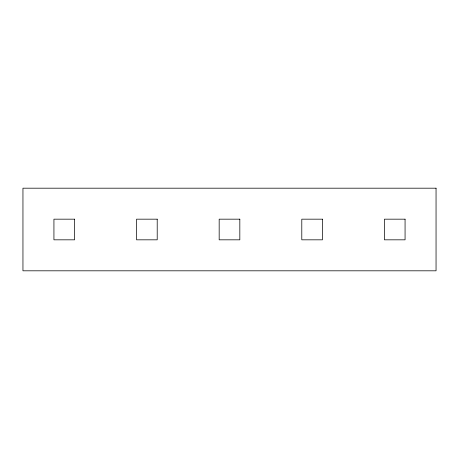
<?xml version="1.0" encoding="UTF-8"?>
<svg xmlns="http://www.w3.org/2000/svg" width="459" height="459" viewBox="0 0 459 459"><rect width="100%" height="100%" fill="white"/><g stroke="black" fill="none" stroke-linecap="round" stroke-linejoin="round"><path stroke-width="0.69" d="M436.05 188.19L22.95 188.19L22.95 270.81L436.05 270.81L436.05 188.19M74.587 219.172L53.932 219.172L53.932 239.827L74.587 239.827L74.587 219.172M157.207 219.172L136.553 219.172L136.553 239.827L157.207 239.827L157.207 219.172M239.827 219.172L219.172 219.172L219.172 239.827L239.827 239.827L239.827 219.172M322.447 219.172L301.793 219.172L301.793 239.827L322.447 239.827L322.447 219.172M405.067 219.172L384.412 219.172L384.412 239.827L405.067 239.827L405.067 219.172"/></g></svg>
